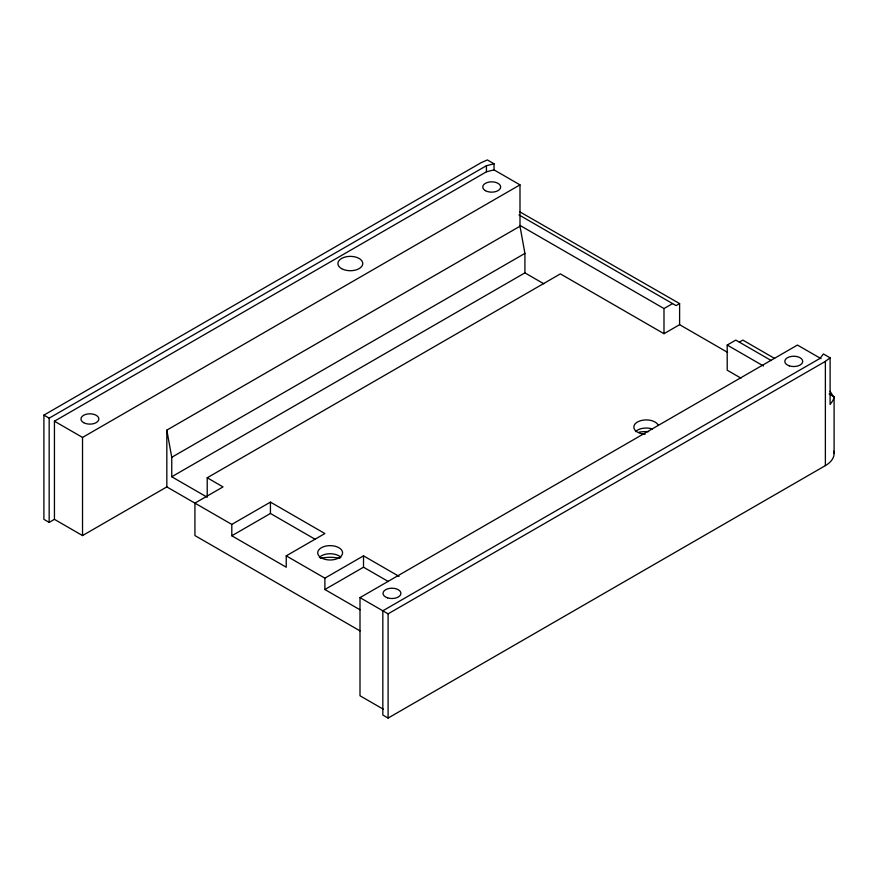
<?xml version="1.0" encoding="UTF-8"?>
<svg xmlns="http://www.w3.org/2000/svg" width="878" height="878" viewBox="0 0 878 878"><rect width="100%" height="100%" fill="white"/><g stroke="black" fill="none" stroke-linecap="round" stroke-linejoin="round"><path stroke-width="1.32" d="M383.412 709.281L360.002 695.76L360.002 597.622L388.098 613.843L825.375 361.385L830.105 357.818L823.41 353.955L820.107 358.345L382.83 610.803L382.83 715.032L388.098 718.072L825.375 465.614A29.797 17.209 0 0 0 833.848 451.204M231.803 524.418L231.803 535.778L286.239 567.21L286.239 555.851L324.882 533.539L270.435 502.117L231.803 524.418L166.831 486.906L82.532 535.569L54.436 519.348L49.168 522.388L43.9 519.348L43.9 415.118L481.177 162.66L487.345 159.928L494.04 163.791L494.04 169.882L519.995 184.863L519.995 226.228L524.912 253.402L524.912 272.871L171.748 476.765L171.748 457.295L166.831 430.132L519.995 226.228M43.9 415.118L49.168 418.158L486.445 165.701L494.04 163.791M54.436 519.348L54.436 421.21L486.445 171.792L494.04 169.882M54.436 421.21L82.532 437.431L519.995 184.863M171.748 457.295L524.912 253.402M207.219 495.949L207.219 477.775L560.384 273.881L663.987 333.695L679.605 324.673L727.61 352.396M231.803 535.778L270.435 513.465L315.411 539.432M519.995 225.416L663.987 308.551L672.581 303.59M679.605 324.673L679.605 303.59L676.093 305.621L519.008 214.923M740.988 378.155L727.203 370.198L727.203 345.054L735.797 340.093L771.257 360.562M286.239 555.851L324.882 578.152L363.514 555.851L399.04 576.363M739.309 342.113L742.821 340.093L774.659 358.476M324.882 578.152L324.882 589.511L363.514 567.21L388.383 581.565M360.002 597.622L797.454 345.054L821.051 358.674M519.611 211.719L679.605 303.59M834.1 453.443L834.1 396.845L833.079 400.313L830.105 404.462L830.105 357.818M829.172 394.002L834.1 396.845M727.203 345.054L763.509 366.005M524.912 272.871L543.833 283.792M207.219 477.775L223.023 486.906L194.927 503.127L194.927 535.569L360.002 630.876M171.748 476.765L207.219 497.244M324.882 589.511L360.002 609.793M830.105 391.314L833.299 396.373M825.375 361.385L825.375 465.614M663.987 308.551L663.987 333.695M486.445 165.701L486.445 171.792M388.098 613.843L388.098 718.072M363.514 555.851L363.514 567.21M270.435 502.117L270.435 513.465M166.831 430.132L166.831 486.906M82.532 437.431L82.532 535.569M49.168 418.158L49.168 522.388M645.165 434.226A12.413 7.167 0 0 1 633.839 427.301A12.413 7.167 0 0 1 644.452 419.991A12.413 7.167 0 0 1 658.237 425.226M639.173 432.13A27.317 15.771 0 0 1 648.622 431.647M635.496 431.614A12.413 7.167 0 0 1 652.453 428.991M320.36 558.364A27.317 15.771 0 0 1 339.929 558.364M319.394 557.332A12.413 7.167 0 0 1 340.905 557.332M321.37 557.881A12.413 7.167 0 0 0 342.146 554.666A12.413 7.167 0 0 0 326.934 545.886A12.413 7.167 0 0 0 321.37 557.881M485.391 190.647A8.945 5.158 0 0 0 500.35 188.331A8.945 5.158 0 0 0 489.397 182.009A8.945 5.158 0 0 0 485.391 190.647M789.289 365.852A8.945 5.158 0 0 0 802.701 361.385A8.945 5.158 0 0 0 789.289 356.918A8.945 5.158 0 0 0 789.289 365.852M83.586 422.625A8.945 5.158 0 0 0 98.545 420.31A8.945 5.158 0 0 0 87.591 413.988A8.945 5.158 0 0 0 83.586 422.625M387.494 597.83A8.945 5.158 0 0 0 400.906 593.363A8.945 5.158 0 0 0 387.494 588.897A8.945 5.158 0 0 0 387.494 597.83M341.564 268.613A12.413 7.167 0 0 0 362.34 265.397A12.413 7.167 0 0 0 347.128 256.617A12.413 7.167 0 0 0 341.564 268.613"/></g></svg>
